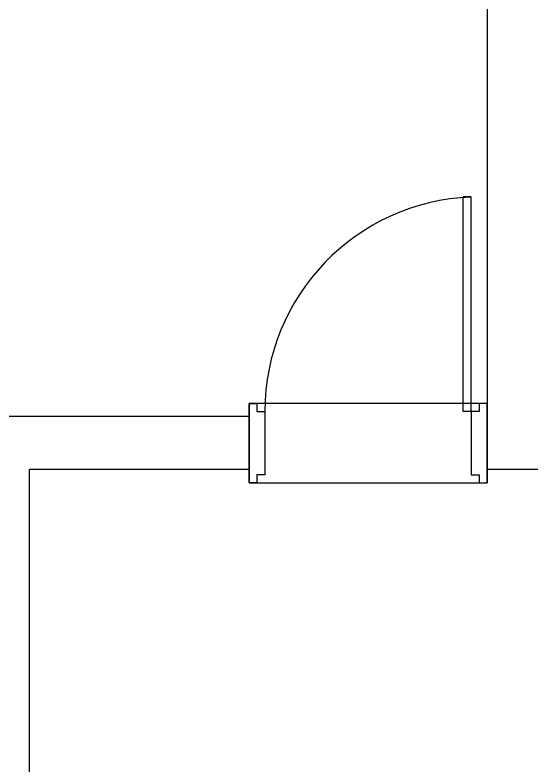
# Model space of a CAD drawing. Header units: millimetres. Extents: x -551172 to 232469, y -3435 to 261611.
# Drawn here: x 174376 to 176331, y 86335 to 89173 of the extents above; entities that cross this region are included whole.
import ezdxf

# ---------------------------------------------------------------- set-up
doc = ezdxf.new("R2010")
doc.units = ezdxf.units.MM
doc.header["$LTSCALE"] = 10
for name, color, linetype in [('도면층2', 2, 'Continuous'), ('도면층4', 4, 'Continuous'), ('도면층5', 5, 'Continuous')]:
    doc.layers.add(name, color=color, linetype=linetype)

msp = doc.modelspace()

# ---------------------------------------------------------------- linework, layer by layer
at = {"layer": '도면층2'}
for p, q in [((176161.4, 91205.3), (176161.4, 87655.3)), ((175261.4, 87655.3), (173581.4, 87655.3)), ((175261.4, 87655.3), (175261.4, 87455.3)), ((176161.4, 87655.3), (176161.4, 87455.3)), ((174431.4, 86055.3), (174431.4, 87455.3)), ((175261.4, 87455.3), (174431.4, 87455.3)), ((176361.4, 87455.3), (176161.4, 87455.3))]:
    msp.add_line(p, q, dxfattribs=at)
at = {"layer": '도면층4'}
for p, q in [((176101.4, 88485.3), (176071.4, 88485.3)), ((176071.4, 87675.3), (176071.4, 88484.7)), ((176101.4, 87675.3), (176101.4, 88485.3)), ((176161.4, 87705.3), (175261.4, 87705.3)), ((175261.4, 87705.3), (175261.4, 87405.3)), ((176161.4, 87405.3), (176161.4, 87705.3)), ((176161.4, 87705.3), (176161.4, 87405.3)), ((176101.4, 87675.3), (176071.4, 87675.3)), ((175261.4, 87405.3), (176161.4, 87405.3))]:
    msp.add_line(p, q, dxfattribs=at)
for points in [[(175261.4, 87705.3), (175291.4, 87705.3), (175291.4, 87675.3), (175321.4, 87675.3), (175321.4, 87435.3), (175291.4, 87435.3), (175291.4, 87405.3), (175261.4, 87405.3), (175261.4, 87705.3)], [(176161.4, 87705.3), (176131.4, 87705.3), (176131.4, 87675.3), (176101.4, 87675.3), (176101.4, 87435.3), (176131.4, 87435.3), (176131.4, 87405.3), (176161.4, 87405.3), (176161.4, 87705.3)]]:
    msp.add_lwpolyline(points, dxfattribs=at)
at = {"layer": '도면층5'}
msp.add_arc((176131.4, 87675.3), 810, 92.1226, 180, dxfattribs=at)

doc.saveas('drawing.dxf')
